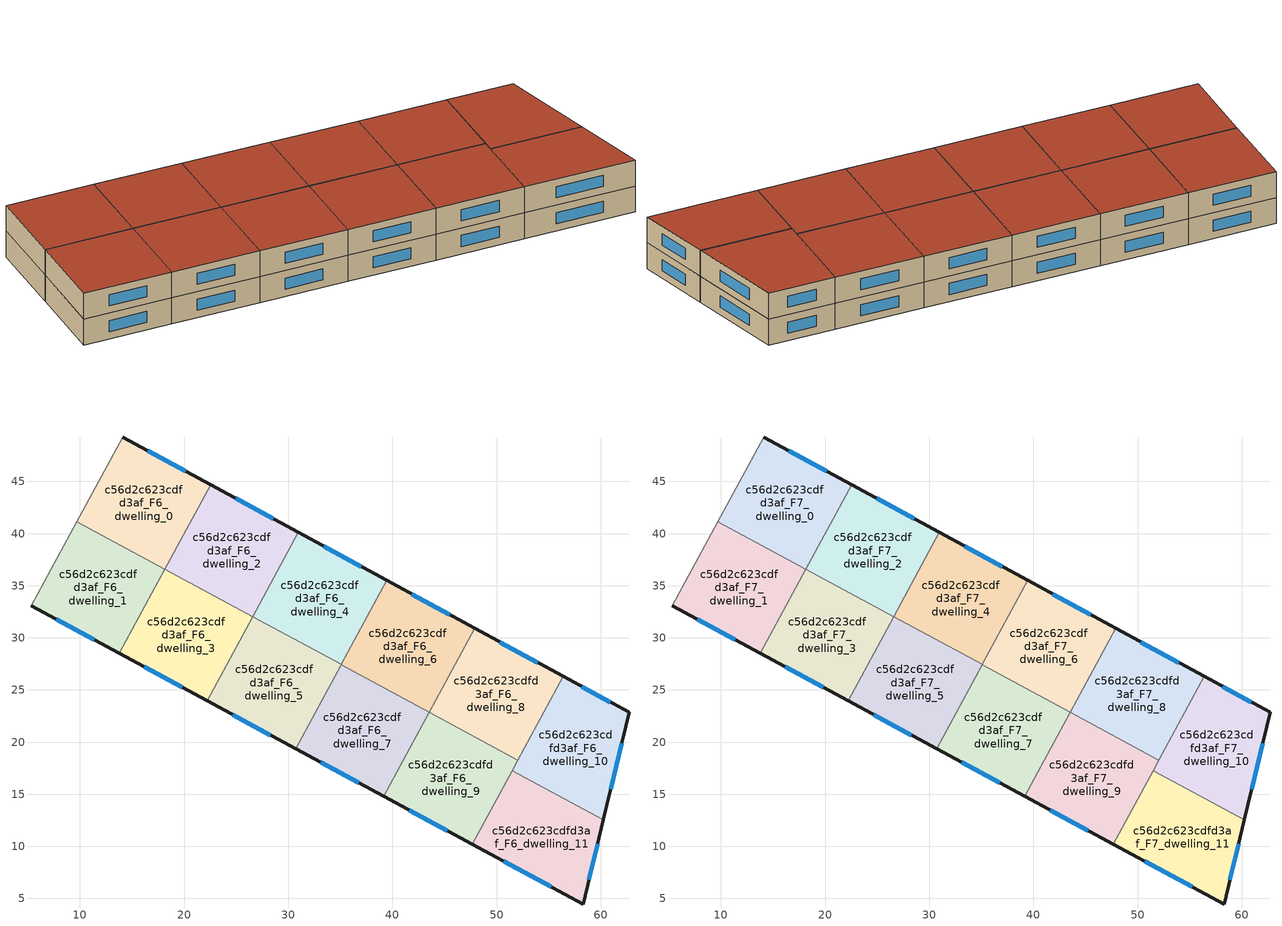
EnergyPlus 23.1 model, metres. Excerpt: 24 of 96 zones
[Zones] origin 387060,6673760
c56d2c623cdfd3af_F6_dwelling_0
 floor to c56d2c623cdfd3af_F5_dwelling_0 (EU_floor_Construction): 22.54,44.7 18.17,36.6 9.73,41.16 14.14,49.27 z18
 wall outside (EU_wall_Construction): 22.54,44.7 14.14,49.27 z18:21
 wall to c56d2c623cdfd3af_F6_dwelling_1 (EU_wall_Construction): 9.73,41.16 18.17,36.6 z18:21
 wall adiabatic (EU_wall_Construction): 14.14,49.27 9.73,41.16 z18:21
 wall to c56d2c623cdfd3af_F6_dwelling_2 (EU_wall_Construction): 18.17,36.6 22.54,44.7 z18:21
 window (EU_Window_Construction): 20.14,46 16.54,47.96 z18.86:20.14
c56d2c623cdfd3af_F6_dwelling_1
 floor to c56d2c623cdfd3af_F5_dwelling_1 (EU_floor_Construction): 18.17,36.6 13.8,28.51 5.34,33.08 9.73,41.16 z18
 wall outside (EU_wall_Construction): 5.34,33.08 13.8,28.51 z18:21
 wall adiabatic (EU_wall_Construction): 9.73,41.16 5.34,33.08 z18:21
 wall to c56d2c623cdfd3af_F6_dwelling_3 (EU_wall_Construction): 13.8,28.51 18.17,36.6 z18:21
 window (EU_Window_Construction): 7.76,31.78 11.38,29.82 z18.86:20.14
c56d2c623cdfd3af_F6_dwelling_10
 floor to c56d2c623cdfd3af_F5_dwelling_10 (EU_floor_Construction): 62.72,22.84 60.22,12.53 51.47,17.26 56.36,26.3 z18
 wall outside (EU_wall_Construction): 60.22,12.53 62.72,22.84 56.36,26.3 z18:21
 wall to c56d2c623cdfd3af_F6_dwelling_11 (EU_wall_Construction): 51.47,17.26 60.22,12.53 z18:21
 wall to c56d2c623cdfd3af_F6_dwelling_8 (EU_wall_Construction): 56.36,26.3 52.01,18.26 z18:21
 wall to c56d2c623cdfd3af_F6_dwelling_9 (EU_wall_Construction): 52.01,18.26 51.47,17.26 z18:21
 window (EU_Window_Construction): 60.9,23.83 58.17,25.31 / 60.94,15.47 62.01,19.89 z18.86:20.14
c56d2c623cdfd3af_F6_dwelling_11
 floor to c56d2c623cdfd3af_F5_dwelling_11 (EU_floor_Construction): 60.22,12.53 58.28,4.47 47.66,10.21 51.47,17.26 z18
 wall outside (EU_wall_Construction): 47.66,10.21 58.28,4.47 60.22,12.53 z18:21
 wall to c56d2c623cdfd3af_F6_dwelling_9 (EU_wall_Construction): 51.47,17.26 47.66,10.21 z18:21
 window (EU_Window_Construction): 58.83,6.77 59.67,10.23 / 50.69,8.57 55.24,6.11 z18.86:20.14
c56d2c623cdfd3af_F6_dwelling_2
 floor to c56d2c623cdfd3af_F5_dwelling_2 (EU_floor_Construction): 30.98,40.11 26.62,32.03 18.17,36.6 22.54,44.7 z18
 wall outside (EU_wall_Construction): 30.98,40.11 22.54,44.7 z18:21
 wall to c56d2c623cdfd3af_F6_dwelling_3 (EU_wall_Construction): 18.17,36.6 26.62,32.03 z18:21
 wall to c56d2c623cdfd3af_F6_dwelling_4 (EU_wall_Construction): 26.62,32.03 30.98,40.11 z18:21
 window (EU_Window_Construction): 28.57,41.42 24.95,43.38 z18.86:20.14
c56d2c623cdfd3af_F6_dwelling_3
 floor to c56d2c623cdfd3af_F5_dwelling_3 (EU_floor_Construction): 26.62,32.03 22.24,23.95 13.8,28.51 18.17,36.6 z18
 wall outside (EU_wall_Construction): 13.8,28.51 22.24,23.95 z18:21
 wall to c56d2c623cdfd3af_F6_dwelling_5 (EU_wall_Construction): 22.24,23.95 26.61,32.02 z18:21
 wall to c56d2c623cdfd3af_F6_dwelling_4 (EU_wall_Construction): 26.61,32.02 26.62,32.03 z18:21
 window (EU_Window_Construction): 16.21,27.21 19.83,25.25 z18.86:20.14
c56d2c623cdfd3af_F6_dwelling_4
 floor to c56d2c623cdfd3af_F5_dwelling_4 (EU_floor_Construction): 39.43,35.51 35.07,27.45 26.61,32.02 30.98,40.11 z18
 wall outside (EU_wall_Construction): 39.43,35.51 30.98,40.11 z18:21
 wall to c56d2c623cdfd3af_F6_dwelling_5 (EU_wall_Construction): 26.61,32.02 35.07,27.45 z18:21
 wall to c56d2c623cdfd3af_F6_dwelling_6 (EU_wall_Construction): 35.07,27.45 39.43,35.51 z18:21
 window (EU_Window_Construction): 37.01,36.82 33.39,38.79 z18.86:20.14
c56d2c623cdfd3af_F6_dwelling_5
 floor to c56d2c623cdfd3af_F5_dwelling_5 (EU_floor_Construction): 35.07,27.45 30.7,19.38 22.24,23.95 26.61,32.02 z18
 wall outside (EU_wall_Construction): 22.24,23.95 30.7,19.38 z18:21
 wall to c56d2c623cdfd3af_F6_dwelling_7 (EU_wall_Construction): 30.7,19.38 35.06,27.44 z18:21
 wall to c56d2c623cdfd3af_F6_dwelling_6 (EU_wall_Construction): 35.06,27.44 35.07,27.45 z18:21
 window (EU_Window_Construction): 24.66,22.64 28.29,20.68 z18.86:20.14
c56d2c623cdfd3af_F6_dwelling_6
 floor to c56d2c623cdfd3af_F5_dwelling_6 (EU_floor_Construction): 47.89,30.91 43.53,22.86 35.06,27.44 39.43,35.51 z18
 wall outside (EU_wall_Construction): 47.89,30.91 39.43,35.51 z18:21
 wall to c56d2c623cdfd3af_F6_dwelling_7 (EU_wall_Construction): 35.06,27.44 43.53,22.86 z18:21
 wall to c56d2c623cdfd3af_F6_dwelling_8 (EU_wall_Construction): 43.53,22.86 47.89,30.91 z18:21
 window (EU_Window_Construction): 45.47,32.22 41.84,34.2 z18.86:20.14
c56d2c623cdfd3af_F6_dwelling_7
 floor to c56d2c623cdfd3af_F5_dwelling_7 (EU_floor_Construction): 43.53,22.86 39.17,14.79 30.7,19.38 35.06,27.44 z18
 wall outside (EU_wall_Construction): 30.7,19.38 39.17,14.79 z18:21
 wall to c56d2c623cdfd3af_F6_dwelling_9 (EU_wall_Construction): 39.17,14.79 43.53,22.85 z18:21
 wall to c56d2c623cdfd3af_F6_dwelling_8 (EU_wall_Construction): 43.53,22.85 43.53,22.86 z18:21
 window (EU_Window_Construction): 33.12,18.07 36.75,16.1 z18.86:20.14
c56d2c623cdfd3af_F6_dwelling_8
 floor to c56d2c623cdfd3af_F5_dwelling_8 (EU_floor_Construction): 56.36,26.3 52.01,18.26 43.53,22.85 47.89,30.91 z18
 wall outside (EU_wall_Construction): 56.36,26.3 47.89,30.91 z18:21
 wall to c56d2c623cdfd3af_F6_dwelling_9 (EU_wall_Construction): 43.53,22.85 52.01,18.26 z18:21
 window (EU_Window_Construction): 53.94,27.62 50.31,29.59 z18.86:20.14
c56d2c623cdfd3af_F6_dwelling_9
 floor to c56d2c623cdfd3af_F5_dwelling_9 (EU_floor_Construction): 52.01,18.26 47.66,10.21 39.17,14.79 43.53,22.85 z18
 wall outside (EU_wall_Construction): 39.17,14.79 47.66,10.21 z18:21
 window (EU_Window_Construction): 41.6,13.48 45.23,11.52 z18.86:20.14
c56d2c623cdfd3af_F7_dwelling_0
 floor to c56d2c623cdfd3af_F6_dwelling_0 (EU_floor_Construction): 22.54,44.7 18.17,36.6 9.73,41.16 14.14,49.27 z21
 wall outside (EU_wall_Construction): 22.54,44.7 14.14,49.27 z21:24
 wall to c56d2c623cdfd3af_F7_dwelling_1 (EU_wall_Construction): 9.73,41.16 18.17,36.6 z21:24
 wall adiabatic (EU_wall_Construction): 14.14,49.27 9.73,41.16 z21:24
 wall to c56d2c623cdfd3af_F7_dwelling_2 (EU_wall_Construction): 18.17,36.6 22.54,44.7 z21:24
 window (EU_Window_Construction): 20.14,46 16.54,47.96 z21.86:23.14
 roof outside (EU_roof_Construction): 18.17,36.6 22.54,44.7 14.14,49.27 9.73,41.16 z24
c56d2c623cdfd3af_F7_dwelling_1
 floor to c56d2c623cdfd3af_F6_dwelling_1 (EU_floor_Construction): 18.17,36.6 13.8,28.51 5.34,33.08 9.73,41.16 z21
 wall outside (EU_wall_Construction): 5.34,33.08 13.8,28.51 z21:24
 wall adiabatic (EU_wall_Construction): 9.73,41.16 5.34,33.08 z21:24
 wall to c56d2c623cdfd3af_F7_dwelling_3 (EU_wall_Construction): 13.8,28.51 18.17,36.6 z21:24
 window (EU_Window_Construction): 7.76,31.78 11.38,29.82 z21.86:23.14
 roof outside (EU_roof_Construction): 13.8,28.51 18.17,36.6 9.73,41.16 5.34,33.08 z24
c56d2c623cdfd3af_F7_dwelling_10
 floor to c56d2c623cdfd3af_F6_dwelling_10 (EU_floor_Construction): 62.72,22.84 60.22,12.53 51.47,17.26 56.36,26.3 z21
 wall outside (EU_wall_Construction): 60.22,12.53 62.72,22.84 56.36,26.3 z21:24
 wall to c56d2c623cdfd3af_F7_dwelling_11 (EU_wall_Construction): 51.47,17.26 60.22,12.53 z21:24
 wall to c56d2c623cdfd3af_F7_dwelling_8 (EU_wall_Construction): 56.36,26.3 52.01,18.26 z21:24
 wall to c56d2c623cdfd3af_F7_dwelling_9 (EU_wall_Construction): 52.01,18.26 51.47,17.26 z21:24
 window (EU_Window_Construction): 60.9,23.83 58.17,25.31 / 60.94,15.47 62.01,19.89 z21.86:23.14
 roof outside (EU_roof_Construction): 60.22,12.53 62.72,22.84 56.36,26.3 51.47,17.26 z24
c56d2c623cdfd3af_F7_dwelling_11
 floor to c56d2c623cdfd3af_F6_dwelling_11 (EU_floor_Construction): 60.22,12.53 58.28,4.47 47.66,10.21 51.47,17.26 z21
 wall outside (EU_wall_Construction): 47.66,10.21 58.28,4.47 60.22,12.53 z21:24
 wall to c56d2c623cdfd3af_F7_dwelling_9 (EU_wall_Construction): 51.47,17.26 47.66,10.21 z21:24
 window (EU_Window_Construction): 58.83,6.77 59.67,10.23 / 50.69,8.57 55.24,6.11 z21.86:23.14
 roof outside (EU_roof_Construction): 58.28,4.47 60.22,12.53 51.47,17.26 47.66,10.21 z24
c56d2c623cdfd3af_F7_dwelling_2
 floor to c56d2c623cdfd3af_F6_dwelling_2 (EU_floor_Construction): 30.98,40.11 26.62,32.03 18.17,36.6 22.54,44.7 z21
 wall outside (EU_wall_Construction): 30.98,40.11 22.54,44.7 z21:24
 wall to c56d2c623cdfd3af_F7_dwelling_3 (EU_wall_Construction): 18.17,36.6 26.62,32.03 z21:24
 wall to c56d2c623cdfd3af_F7_dwelling_4 (EU_wall_Construction): 26.62,32.03 30.98,40.11 z21:24
 window (EU_Window_Construction): 28.57,41.42 24.95,43.38 z21.86:23.14
 roof outside (EU_roof_Construction): 26.62,32.03 30.98,40.11 22.54,44.7 18.17,36.6 z24
c56d2c623cdfd3af_F7_dwelling_3
 floor to c56d2c623cdfd3af_F6_dwelling_3 (EU_floor_Construction): 26.62,32.03 22.24,23.95 13.8,28.51 18.17,36.6 z21
 wall outside (EU_wall_Construction): 13.8,28.51 22.24,23.95 z21:24
 wall to c56d2c623cdfd3af_F7_dwelling_5 (EU_wall_Construction): 22.24,23.95 26.61,32.02 z21:24
 wall to c56d2c623cdfd3af_F7_dwelling_4 (EU_wall_Construction): 26.61,32.02 26.62,32.03 z21:24
 window (EU_Window_Construction): 16.21,27.21 19.83,25.25 z21.86:23.14
 roof outside (EU_roof_Construction): 22.24,23.95 26.62,32.03 18.17,36.6 13.8,28.51 z24
c56d2c623cdfd3af_F7_dwelling_4
 floor to c56d2c623cdfd3af_F6_dwelling_4 (EU_floor_Construction): 39.43,35.51 35.07,27.45 26.61,32.02 30.98,40.11 z21
 wall outside (EU_wall_Construction): 39.43,35.51 30.98,40.11 z21:24
 wall to c56d2c623cdfd3af_F7_dwelling_5 (EU_wall_Construction): 26.61,32.02 35.07,27.45 z21:24
 wall to c56d2c623cdfd3af_F7_dwelling_6 (EU_wall_Construction): 35.07,27.45 39.43,35.51 z21:24
 window (EU_Window_Construction): 37.01,36.82 33.39,38.79 z21.86:23.14
 roof outside (EU_roof_Construction): 35.07,27.45 39.43,35.51 30.98,40.11 26.61,32.02 z24
c56d2c623cdfd3af_F7_dwelling_5
 floor to c56d2c623cdfd3af_F6_dwelling_5 (EU_floor_Construction): 35.07,27.45 30.7,19.38 22.24,23.95 26.61,32.02 z21
 wall outside (EU_wall_Construction): 22.24,23.95 30.7,19.38 z21:24
 wall to c56d2c623cdfd3af_F7_dwelling_7 (EU_wall_Construction): 30.7,19.38 35.06,27.44 z21:24
 wall to c56d2c623cdfd3af_F7_dwelling_6 (EU_wall_Construction): 35.06,27.44 35.07,27.45 z21:24
 window (EU_Window_Construction): 24.66,22.64 28.29,20.68 z21.86:23.14
 roof outside (EU_roof_Construction): 30.7,19.38 35.07,27.45 26.61,32.02 22.24,23.95 z24
c56d2c623cdfd3af_F7_dwelling_6
 floor to c56d2c623cdfd3af_F6_dwelling_6 (EU_floor_Construction): 47.89,30.91 43.53,22.86 35.06,27.44 39.43,35.51 z21
 wall outside (EU_wall_Construction): 47.89,30.91 39.43,35.51 z21:24
 wall to c56d2c623cdfd3af_F7_dwelling_7 (EU_wall_Construction): 35.06,27.44 43.53,22.86 z21:24
 wall to c56d2c623cdfd3af_F7_dwelling_8 (EU_wall_Construction): 43.53,22.86 47.89,30.91 z21:24
 window (EU_Window_Construction): 45.47,32.22 41.84,34.2 z21.86:23.14
 roof outside (EU_roof_Construction): 43.53,22.86 47.89,30.91 39.43,35.51 35.06,27.44 z24
c56d2c623cdfd3af_F7_dwelling_7
 floor to c56d2c623cdfd3af_F6_dwelling_7 (EU_floor_Construction): 43.53,22.86 39.17,14.79 30.7,19.38 35.06,27.44 z21
 wall outside (EU_wall_Construction): 30.7,19.38 39.17,14.79 z21:24
 wall to c56d2c623cdfd3af_F7_dwelling_9 (EU_wall_Construction): 39.17,14.79 43.53,22.85 z21:24
 wall to c56d2c623cdfd3af_F7_dwelling_8 (EU_wall_Construction): 43.53,22.85 43.53,22.86 z21:24
 window (EU_Window_Construction): 33.12,18.07 36.75,16.1 z21.86:23.14
 roof outside (EU_roof_Construction): 39.17,14.79 43.53,22.86 35.06,27.44 30.7,19.38 z24
c56d2c623cdfd3af_F7_dwelling_8
 floor to c56d2c623cdfd3af_F6_dwelling_8 (EU_floor_Construction): 56.36,26.3 52.01,18.26 43.53,22.85 47.89,30.91 z21
 wall outside (EU_wall_Construction): 56.36,26.3 47.89,30.91 z21:24
 wall to c56d2c623cdfd3af_F7_dwelling_9 (EU_wall_Construction): 43.53,22.85 52.01,18.26 z21:24
 window (EU_Window_Construction): 53.94,27.62 50.31,29.59 z21.86:23.14
 roof outside (EU_roof_Construction): 52.01,18.26 56.36,26.3 47.89,30.91 43.53,22.85 z24
c56d2c623cdfd3af_F7_dwelling_9
 floor to c56d2c623cdfd3af_F6_dwelling_9 (EU_floor_Construction): 52.01,18.26 47.66,10.21 39.17,14.79 43.53,22.85 z21
 wall outside (EU_wall_Construction): 39.17,14.79 47.66,10.21 z21:24
 window (EU_Window_Construction): 41.6,13.48 45.23,11.52 z21.86:23.14
 roof outside (EU_roof_Construction): 47.66,10.21 52.01,18.26 43.53,22.85 39.17,14.79 z24
[Building]
EU S2 Campaign: North Axis=0; Terrain=City; Solar Distribution=FullExterior
[Site:Location]
Helsinki-Vantaa.AP: Latitude=60.317; Longitude=24.963; Time Zone=2; Elevation=54.6
[SizingPeriod:WeatherFileDays]
AnnualSizingPeriod: Begin Month=1; Begin Day of Month=1; End Month=12; End Day of Month=31; Day of Week for Start Day=Monday; Use Weather File Daylight Saving Period=No; Use Weather File Rain and Snow Indicators=No
[MATERIAL]
EU_InternalMass_Material: Roughness=MediumRough; Thickness=0.1; Conductivity=1; Density=1800; Specific Heat=900; Thermal Absorptance=0.9; Solar Absorptance=0.7; Visible Absorptance=0.7
[MATERIAL:NOMASS] Roughness=MediumRough; Thermal Absorptance=0.9; Solar Absorptance=0.7; Visible Absorptance=0.7
Name | Thermal Resistance
EU_wall_NoMass | 1.10183
EU_roof_NoMass; EU_floor_NoMass | 1.70606
[WINDOWMATERIAL:SIMPLEGLAZINGSYSTEM]
EU_Window_SimpleGlazing: UFactor=3.11035; Solar Heat Gain Coefficient=0.8; Visible Transmittance=0.8
[CONSTRUCTION]
EU_wall_Construction: EU_wall_NoMass
EU_roof_Construction: EU_roof_NoMass
EU_floor_Construction: EU_floor_NoMass
EU_Window_Construction: EU_Window_SimpleGlazing
EU_InternalMass_Construction: EU_InternalMass_Material
[ZONE] Type=1; Multiplier=1; Ceiling Height=autocalculate; Floor Area=autocalculate; Part of Total Floor Area=Yes
Name | Volume
c56d2c623cdfd3af_F6_dwelling_0; c56d2c623cdfd3af_F7_dwelling_0; c56d2c623cdfd3af_F6_dwelling_10; c56d2c623cdfd3af_F7_dwelling_10; c56d2c623cdfd3af_F6_dwelling_8; c56d2c623cdfd3af_F7_dwelling_8 | 264.783
c56d2c623cdfd3af_F6_dwelling_1; c56d2c623cdfd3af_F7_dwelling_1 | 264.8
c56d2c623cdfd3af_F6_dwelling_11; c56d2c623cdfd3af_F7_dwelling_11 | 264.766
c56d2c623cdfd3af_F6_dwelling_2; c56d2c623cdfd3af_F7_dwelling_2 | 264.754
c56d2c623cdfd3af_F6_dwelling_3; c56d2c623cdfd3af_F7_dwelling_3 | 264.82
c56d2c623cdfd3af_F6_dwelling_4; c56d2c623cdfd3af_F7_dwelling_4 | 264.757
c56d2c623cdfd3af_F6_dwelling_5; c56d2c623cdfd3af_F7_dwelling_5 | 264.759
c56d2c623cdfd3af_F6_dwelling_6; c56d2c623cdfd3af_F7_dwelling_6 | 264.801
c56d2c623cdfd3af_F6_dwelling_7; c56d2c623cdfd3af_F7_dwelling_7 | 264.823
c56d2c623cdfd3af_F6_dwelling_9; c56d2c623cdfd3af_F7_dwelling_9 | 264.778
[INTERNALMASS] Construction=EU_InternalMass_Construction
Name | Zone or ZoneList | Surface Area
c56d2c623cdfd3af_F6_dwelling_0_EU_InternalMass | c56d2c623cdfd3af_F6_dwelling_0 | 88.261
c56d2c623cdfd3af_F6_dwelling_1_EU_InternalMass | c56d2c623cdfd3af_F6_dwelling_1 | 88.2667
c56d2c623cdfd3af_F6_dwelling_2_EU_InternalMass | c56d2c623cdfd3af_F6_dwelling_2 | 88.2597
c56d2c623cdfd3af_F6_dwelling_3_EU_InternalMass | c56d2c623cdfd3af_F6_dwelling_3 | 88.2685
c56d2c623cdfd3af_F6_dwelling_4_EU_InternalMass | c56d2c623cdfd3af_F6_dwelling_4 | 88.2524
c56d2c623cdfd3af_F6_dwelling_5_EU_InternalMass | c56d2c623cdfd3af_F6_dwelling_5 | 88.2531
c56d2c623cdfd3af_F6_dwelling_6_EU_InternalMass | c56d2c623cdfd3af_F6_dwelling_6 | 88.2672
c56d2c623cdfd3af_F6_dwelling_7_EU_InternalMass | c56d2c623cdfd3af_F6_dwelling_7 | 88.274
c56d2c623cdfd3af_F6_dwelling_8_EU_InternalMass | c56d2c623cdfd3af_F6_dwelling_8 | 88.2611
c56d2c623cdfd3af_F6_dwelling_9_EU_InternalMass | c56d2c623cdfd3af_F6_dwelling_9 | 88.259
c56d2c623cdfd3af_F6_dwelling_10_EU_InternalMass | c56d2c623cdfd3af_F6_dwelling_10 | 88.2608
c56d2c623cdfd3af_F6_dwelling_11_EU_InternalMass | c56d2c623cdfd3af_F6_dwelling_11 | 88.2552
c56d2c623cdfd3af_F7_dwelling_0_EU_InternalMass | c56d2c623cdfd3af_F7_dwelling_0 | 88.261
c56d2c623cdfd3af_F7_dwelling_1_EU_InternalMass | c56d2c623cdfd3af_F7_dwelling_1 | 88.2667
c56d2c623cdfd3af_F7_dwelling_2_EU_InternalMass | c56d2c623cdfd3af_F7_dwelling_2 | 88.2597
c56d2c623cdfd3af_F7_dwelling_3_EU_InternalMass | c56d2c623cdfd3af_F7_dwelling_3 | 88.2685
c56d2c623cdfd3af_F7_dwelling_4_EU_InternalMass | c56d2c623cdfd3af_F7_dwelling_4 | 88.2524
c56d2c623cdfd3af_F7_dwelling_5_EU_InternalMass | c56d2c623cdfd3af_F7_dwelling_5 | 88.2531
c56d2c623cdfd3af_F7_dwelling_6_EU_InternalMass | c56d2c623cdfd3af_F7_dwelling_6 | 88.2672
c56d2c623cdfd3af_F7_dwelling_7_EU_InternalMass | c56d2c623cdfd3af_F7_dwelling_7 | 88.274
c56d2c623cdfd3af_F7_dwelling_8_EU_InternalMass | c56d2c623cdfd3af_F7_dwelling_8 | 88.2611
c56d2c623cdfd3af_F7_dwelling_9_EU_InternalMass | c56d2c623cdfd3af_F7_dwelling_9 | 88.259
c56d2c623cdfd3af_F7_dwelling_10_EU_InternalMass | c56d2c623cdfd3af_F7_dwelling_10 | 88.2608
c56d2c623cdfd3af_F7_dwelling_11_EU_InternalMass | c56d2c623cdfd3af_F7_dwelling_11 | 88.2552
[OTHEREQUIPMENT] Fuel Type=Electricity; Design Level Calculation Method=Watts/Area; Power per Zone Floor Area=1; Fraction Latent=0; Fraction Radiant=0; Fraction Lost=0; Carbon Dioxide Generation Rate=0; EndUse Subcategory=EU_Step8_InternalGains
Name | Zone or ZoneList or Space or SpaceList | Schedule
EU_Step8_InternalGain_c56d2c623cdfd3af_F6_dwelling_0_f000 | c56d2c623cdfd3af_F6_dwelling_0 | EU_Step8_GainSchedule_c56d2c623cdfd3af_F6_dwelling_0_f000
EU_Step8_InternalGain_c56d2c623cdfd3af_F6_dwelling_1_f000 | c56d2c623cdfd3af_F6_dwelling_1 | EU_Step8_GainSchedule_c56d2c623cdfd3af_F6_dwelling_1_f000
EU_Step8_InternalGain_c56d2c623cdfd3af_F6_dwelling_2_f000 | c56d2c623cdfd3af_F6_dwelling_2 | EU_Step8_GainSchedule_c56d2c623cdfd3af_F6_dwelling_2_f000
EU_Step8_InternalGain_c56d2c623cdfd3af_F6_dwelling_3_f000 | c56d2c623cdfd3af_F6_dwelling_3 | EU_Step8_GainSchedule_c56d2c623cdfd3af_F6_dwelling_3_f000
EU_Step8_InternalGain_c56d2c623cdfd3af_F6_dwelling_4_f000 | c56d2c623cdfd3af_F6_dwelling_4 | EU_Step8_GainSchedule_c56d2c623cdfd3af_F6_dwelling_4_f000
EU_Step8_InternalGain_c56d2c623cdfd3af_F6_dwelling_5_f000 | c56d2c623cdfd3af_F6_dwelling_5 | EU_Step8_GainSchedule_c56d2c623cdfd3af_F6_dwelling_5_f000
EU_Step8_InternalGain_c56d2c623cdfd3af_F6_dwelling_6_f000 | c56d2c623cdfd3af_F6_dwelling_6 | EU_Step8_GainSchedule_c56d2c623cdfd3af_F6_dwelling_6_f000
EU_Step8_InternalGain_c56d2c623cdfd3af_F6_dwelling_7_f000 | c56d2c623cdfd3af_F6_dwelling_7 | EU_Step8_GainSchedule_c56d2c623cdfd3af_F6_dwelling_7_f000
EU_Step8_InternalGain_c56d2c623cdfd3af_F6_dwelling_8_f000 | c56d2c623cdfd3af_F6_dwelling_8 | EU_Step8_GainSchedule_c56d2c623cdfd3af_F6_dwelling_8_f000
EU_Step8_InternalGain_c56d2c623cdfd3af_F6_dwelling_9_f000 | c56d2c623cdfd3af_F6_dwelling_9 | EU_Step8_GainSchedule_c56d2c623cdfd3af_F6_dwelling_9_f000
EU_Step8_InternalGain_c56d2c623cdfd3af_F6_dwelling_10_f000 | c56d2c623cdfd3af_F6_dwelling_10 | EU_Step8_GainSchedule_c56d2c623cdfd3af_F6_dwelling_10_f000
EU_Step8_InternalGain_c56d2c623cdfd3af_F6_dwelling_11_f000 | c56d2c623cdfd3af_F6_dwelling_11 | EU_Step8_GainSchedule_c56d2c623cdfd3af_F6_dwelling_11_f000
EU_Step8_InternalGain_c56d2c623cdfd3af_F7_dwelling_0_f000 | c56d2c623cdfd3af_F7_dwelling_0 | EU_Step8_GainSchedule_c56d2c623cdfd3af_F7_dwelling_0_f000
EU_Step8_InternalGain_c56d2c623cdfd3af_F7_dwelling_1_f000 | c56d2c623cdfd3af_F7_dwelling_1 | EU_Step8_GainSchedule_c56d2c623cdfd3af_F7_dwelling_1_f000
EU_Step8_InternalGain_c56d2c623cdfd3af_F7_dwelling_2_f000 | c56d2c623cdfd3af_F7_dwelling_2 | EU_Step8_GainSchedule_c56d2c623cdfd3af_F7_dwelling_2_f000
EU_Step8_InternalGain_c56d2c623cdfd3af_F7_dwelling_3_f000 | c56d2c623cdfd3af_F7_dwelling_3 | EU_Step8_GainSchedule_c56d2c623cdfd3af_F7_dwelling_3_f000
EU_Step8_InternalGain_c56d2c623cdfd3af_F7_dwelling_4_f000 | c56d2c623cdfd3af_F7_dwelling_4 | EU_Step8_GainSchedule_c56d2c623cdfd3af_F7_dwelling_4_f000
EU_Step8_InternalGain_c56d2c623cdfd3af_F7_dwelling_5_f000 | c56d2c623cdfd3af_F7_dwelling_5 | EU_Step8_GainSchedule_c56d2c623cdfd3af_F7_dwelling_5_f000
EU_Step8_InternalGain_c56d2c623cdfd3af_F7_dwelling_6_f000 | c56d2c623cdfd3af_F7_dwelling_6 | EU_Step8_GainSchedule_c56d2c623cdfd3af_F7_dwelling_6_f000
EU_Step8_InternalGain_c56d2c623cdfd3af_F7_dwelling_7_f000 | c56d2c623cdfd3af_F7_dwelling_7 | EU_Step8_GainSchedule_c56d2c623cdfd3af_F7_dwelling_7_f000
EU_Step8_InternalGain_c56d2c623cdfd3af_F7_dwelling_8_f000 | c56d2c623cdfd3af_F7_dwelling_8 | EU_Step8_GainSchedule_c56d2c623cdfd3af_F7_dwelling_8_f000
EU_Step8_InternalGain_c56d2c623cdfd3af_F7_dwelling_9_f000 | c56d2c623cdfd3af_F7_dwelling_9 | EU_Step8_GainSchedule_c56d2c623cdfd3af_F7_dwelling_9_f000
EU_Step8_InternalGain_c56d2c623cdfd3af_F7_dwelling_10_f000 | c56d2c623cdfd3af_F7_dwelling_10 | EU_Step8_GainSchedule_c56d2c623cdfd3af_F7_dwelling_10_f000
EU_Step8_InternalGain_c56d2c623cdfd3af_F7_dwelling_11_f000 | c56d2c623cdfd3af_F7_dwelling_11 | EU_Step8_GainSchedule_c56d2c623cdfd3af_F7_dwelling_11_f000
[ZONEVENTILATION:DESIGNFLOWRATE] Schedule=EU_AlwaysOn; Design Flow Rate Calculation Method=AirChanges/Hour; Air Changes per Hour=0.756316; Ventilation Type=Natural; Fan Pressure Rise=0; Fan Total Efficiency=1; Constant Term Coefficient=1; Temperature Term Coefficient=0; Velocity Term Coefficient=0; Velocity Squared Term Coefficient=0; Minimum Indoor Temperature=-100; Maximum Indoor Temperature=100; Delta Temperature=-100; Minimum Outdoor Temperature=-100; Maximum Outdoor Temperature=100; Maximum Wind Speed=40
Name | Zone or ZoneList or Space or SpaceList
EU_ConstantAir_c56d2c623cdfd3af_F6_dwelling_0 | c56d2c623cdfd3af_F6_dwelling_0
EU_ConstantAir_c56d2c623cdfd3af_F6_dwelling_1 | c56d2c623cdfd3af_F6_dwelling_1
EU_ConstantAir_c56d2c623cdfd3af_F6_dwelling_2 | c56d2c623cdfd3af_F6_dwelling_2
EU_ConstantAir_c56d2c623cdfd3af_F6_dwelling_3 | c56d2c623cdfd3af_F6_dwelling_3
EU_ConstantAir_c56d2c623cdfd3af_F6_dwelling_4 | c56d2c623cdfd3af_F6_dwelling_4
EU_ConstantAir_c56d2c623cdfd3af_F6_dwelling_5 | c56d2c623cdfd3af_F6_dwelling_5
EU_ConstantAir_c56d2c623cdfd3af_F6_dwelling_6 | c56d2c623cdfd3af_F6_dwelling_6
EU_ConstantAir_c56d2c623cdfd3af_F6_dwelling_7 | c56d2c623cdfd3af_F6_dwelling_7
EU_ConstantAir_c56d2c623cdfd3af_F6_dwelling_8 | c56d2c623cdfd3af_F6_dwelling_8
EU_ConstantAir_c56d2c623cdfd3af_F6_dwelling_9 | c56d2c623cdfd3af_F6_dwelling_9
EU_ConstantAir_c56d2c623cdfd3af_F6_dwelling_10 | c56d2c623cdfd3af_F6_dwelling_10
EU_ConstantAir_c56d2c623cdfd3af_F6_dwelling_11 | c56d2c623cdfd3af_F6_dwelling_11
EU_ConstantAir_c56d2c623cdfd3af_F7_dwelling_0 | c56d2c623cdfd3af_F7_dwelling_0
EU_ConstantAir_c56d2c623cdfd3af_F7_dwelling_1 | c56d2c623cdfd3af_F7_dwelling_1
EU_ConstantAir_c56d2c623cdfd3af_F7_dwelling_2 | c56d2c623cdfd3af_F7_dwelling_2
EU_ConstantAir_c56d2c623cdfd3af_F7_dwelling_3 | c56d2c623cdfd3af_F7_dwelling_3
EU_ConstantAir_c56d2c623cdfd3af_F7_dwelling_4 | c56d2c623cdfd3af_F7_dwelling_4
EU_ConstantAir_c56d2c623cdfd3af_F7_dwelling_5 | c56d2c623cdfd3af_F7_dwelling_5
EU_ConstantAir_c56d2c623cdfd3af_F7_dwelling_6 | c56d2c623cdfd3af_F7_dwelling_6
EU_ConstantAir_c56d2c623cdfd3af_F7_dwelling_7 | c56d2c623cdfd3af_F7_dwelling_7
EU_ConstantAir_c56d2c623cdfd3af_F7_dwelling_8 | c56d2c623cdfd3af_F7_dwelling_8
EU_ConstantAir_c56d2c623cdfd3af_F7_dwelling_9 | c56d2c623cdfd3af_F7_dwelling_9
EU_ConstantAir_c56d2c623cdfd3af_F7_dwelling_10 | c56d2c623cdfd3af_F7_dwelling_10
EU_ConstantAir_c56d2c623cdfd3af_F7_dwelling_11 | c56d2c623cdfd3af_F7_dwelling_11
[HVACTEMPLATE:THERMOSTAT] Constant Heating Setpoint=20; Constant Cooling Setpoint=50
EU_HeatOnly_c56d2c623cdfd3af_F0_dwelling_0; EU_HeatOnly_c56d2c623cdfd3af_F0_dwelling_1; EU_HeatOnly_c56d2c623cdfd3af_F0_dwelling_2; EU_HeatOnly_c56d2c623cdfd3af_F0_dwelling_3; EU_HeatOnly_c56d2c623cdfd3af_F0_dwelling_4; EU_HeatOnly_c56d2c623cdfd3af_F0_dwelling_5; EU_HeatOnly_c56d2c623cdfd3af_F0_dwelling_6; EU_HeatOnly_c56d2c623cdfd3af_F0_dwelling_7; EU_HeatOnly_c56d2c623cdfd3af_F0_dwelling_8; EU_HeatOnly_c56d2c623cdfd3af_F0_dwelling_9; EU_HeatOnly_c56d2c623cdfd3af_F0_dwelling_10; EU_HeatOnly_c56d2c623cdfd3af_F0_dwelling_11; EU_HeatOnly_c56d2c623cdfd3af_F1_dwelling_0; EU_HeatOnly_c56d2c623cdfd3af_F1_dwelling_1; EU_HeatOnly_c56d2c623cdfd3af_F1_dwelling_2; EU_HeatOnly_c56d2c623cdfd3af_F1_dwelling_3; EU_HeatOnly_c56d2c623cdfd3af_F1_dwelling_4; EU_HeatOnly_c56d2c623cdfd3af_F1_dwelling_5; EU_HeatOnly_c56d2c623cdfd3af_F1_dwelling_6; EU_HeatOnly_c56d2c623cdfd3af_F1_dwelling_7; EU_HeatOnly_c56d2c623cdfd3af_F1_dwelling_8; EU_HeatOnly_c56d2c623cdfd3af_F1_dwelling_9; EU_HeatOnly_c56d2c623cdfd3af_F1_dwelling_10; EU_HeatOnly_c56d2c623cdfd3af_F1_dwelling_11; EU_HeatOnly_c56d2c623cdfd3af_F2_dwelling_0; EU_HeatOnly_c56d2c623cdfd3af_F2_dwelling_1; EU_HeatOnly_c56d2c623cdfd3af_F2_dwelling_2; EU_HeatOnly_c56d2c623cdfd3af_F2_dwelling_3; EU_HeatOnly_c56d2c623cdfd3af_F2_dwelling_4; EU_HeatOnly_c56d2c623cdfd3af_F2_dwelling_5; EU_HeatOnly_c56d2c623cdfd3af_F2_dwelling_6; EU_HeatOnly_c56d2c623cdfd3af_F2_dwelling_7; EU_HeatOnly_c56d2c623cdfd3af_F2_dwelling_8; EU_HeatOnly_c56d2c623cdfd3af_F2_dwelling_9; EU_HeatOnly_c56d2c623cdfd3af_F2_dwelling_10; EU_HeatOnly_c56d2c623cdfd3af_F2_dwelling_11; EU_HeatOnly_c56d2c623cdfd3af_F3_dwelling_0; EU_HeatOnly_c56d2c623cdfd3af_F3_dwelling_1; EU_HeatOnly_c56d2c623cdfd3af_F3_dwelling_2; EU_HeatOnly_c56d2c623cdfd3af_F3_dwelling_3; EU_HeatOnly_c56d2c623cdfd3af_F3_dwelling_4; EU_HeatOnly_c56d2c623cdfd3af_F3_dwelling_5; EU_HeatOnly_c56d2c623cdfd3af_F3_dwelling_6; EU_HeatOnly_c56d2c623cdfd3af_F3_dwelling_7; EU_HeatOnly_c56d2c623cdfd3af_F3_dwelling_8; EU_HeatOnly_c56d2c623cdfd3af_F3_dwelling_9; EU_HeatOnly_c56d2c623cdfd3af_F3_dwelling_10; EU_HeatOnly_c56d2c623cdfd3af_F3_dwelling_11; EU_HeatOnly_c56d2c623cdfd3af_F4_dwelling_0; EU_HeatOnly_c56d2c623cdfd3af_F4_dwelling_1; EU_HeatOnly_c56d2c623cdfd3af_F4_dwelling_2; EU_HeatOnly_c56d2c623cdfd3af_F4_dwelling_3; EU_HeatOnly_c56d2c623cdfd3af_F4_dwelling_4; EU_HeatOnly_c56d2c623cdfd3af_F4_dwelling_5; EU_HeatOnly_c56d2c623cdfd3af_F4_dwelling_6; EU_HeatOnly_c56d2c623cdfd3af_F4_dwelling_7; EU_HeatOnly_c56d2c623cdfd3af_F4_dwelling_8; EU_HeatOnly_c56d2c623cdfd3af_F4_dwelling_9; EU_HeatOnly_c56d2c623cdfd3af_F4_dwelling_10; EU_HeatOnly_c56d2c623cdfd3af_F4_dwelling_11; EU_HeatOnly_c56d2c623cdfd3af_F5_dwelling_0; EU_HeatOnly_c56d2c623cdfd3af_F5_dwelling_1; EU_HeatOnly_c56d2c623cdfd3af_F5_dwelling_2; EU_HeatOnly_c56d2c623cdfd3af_F5_dwelling_3; EU_HeatOnly_c56d2c623cdfd3af_F5_dwelling_4; EU_HeatOnly_c56d2c623cdfd3af_F5_dwelling_5; EU_HeatOnly_c56d2c623cdfd3af_F5_dwelling_6; EU_HeatOnly_c56d2c623cdfd3af_F5_dwelling_7; EU_HeatOnly_c56d2c623cdfd3af_F5_dwelling_8; EU_HeatOnly_c56d2c623cdfd3af_F5_dwelling_9; EU_HeatOnly_c56d2c623cdfd3af_F5_dwelling_10; EU_HeatOnly_c56d2c623cdfd3af_F5_dwelling_11; EU_HeatOnly_c56d2c623cdfd3af_F6_dwelling_0; EU_HeatOnly_c56d2c623cdfd3af_F6_dwelling_1; EU_HeatOnly_c56d2c623cdfd3af_F6_dwelling_2; EU_HeatOnly_c56d2c623cdfd3af_F6_dwelling_3; EU_HeatOnly_c56d2c623cdfd3af_F6_dwelling_4; EU_HeatOnly_c56d2c623cdfd3af_F6_dwelling_5; EU_HeatOnly_c56d2c623cdfd3af_F6_dwelling_6; EU_HeatOnly_c56d2c623cdfd3af_F6_dwelling_7; EU_HeatOnly_c56d2c623cdfd3af_F6_dwelling_8; EU_HeatOnly_c56d2c623cdfd3af_F6_dwelling_9; EU_HeatOnly_c56d2c623cdfd3af_F6_dwelling_10; EU_HeatOnly_c56d2c623cdfd3af_F6_dwelling_11; EU_HeatOnly_c56d2c623cdfd3af_F7_dwelling_0; EU_HeatOnly_c56d2c623cdfd3af_F7_dwelling_1; EU_HeatOnly_c56d2c623cdfd3af_F7_dwelling_2; EU_HeatOnly_c56d2c623cdfd3af_F7_dwelling_3; EU_HeatOnly_c56d2c623cdfd3af_F7_dwelling_4; EU_HeatOnly_c56d2c623cdfd3af_F7_dwelling_5; EU_HeatOnly_c56d2c623cdfd3af_F7_dwelling_6; EU_HeatOnly_c56d2c623cdfd3af_F7_dwelling_7; EU_HeatOnly_c56d2c623cdfd3af_F7_dwelling_8; EU_HeatOnly_c56d2c623cdfd3af_F7_dwelling_9; EU_HeatOnly_c56d2c623cdfd3af_F7_dwelling_10; EU_HeatOnly_c56d2c623cdfd3af_F7_dwelling_11
[HVACTEMPLATE:ZONE:IDEALLOADSAIRSYSTEM] System Availability Schedule=EU_AlwaysOn; Maximum Heating Supply Air Temperature=50; Minimum Cooling Supply Air Temperature=13; Maximum Heating Supply Air Humidity Ratio=0.0156; Minimum Cooling Supply Air Humidity Ratio=0.0077; Heating Limit=NoLimit; Cooling Limit=NoLimit; Heating Availability Schedule=EU_AlwaysOn; Cooling Availability Schedule=EU_CoolingOff; Dehumidification Control Type=ConstantSensibleHeatRatio; Cooling Sensible Heat Ratio=0.7; Dehumidification Setpoint=60; Humidification Control Type=None; Humidification Setpoint=30; Outdoor Air Method=None; Outdoor Air Flow Rate per Person=0.00944; Outdoor Air Flow Rate per Zone Floor Area=0; Outdoor Air Flow Rate per Zone=0; Demand Controlled Ventilation Type=None; Outdoor Air Economizer Type=NoEconomizer; Heat Recovery Type=None; Sensible Heat Recovery Effectiveness=0.7; Latent Heat Recovery Effectiveness=0.65
Name | Template Thermostat
c56d2c623cdfd3af_F6_dwelling_0 | EU_HeatOnly_c56d2c623cdfd3af_F6_dwelling_0
c56d2c623cdfd3af_F6_dwelling_1 | EU_HeatOnly_c56d2c623cdfd3af_F6_dwelling_1
c56d2c623cdfd3af_F6_dwelling_2 | EU_HeatOnly_c56d2c623cdfd3af_F6_dwelling_2
c56d2c623cdfd3af_F6_dwelling_3 | EU_HeatOnly_c56d2c623cdfd3af_F6_dwelling_3
c56d2c623cdfd3af_F6_dwelling_4 | EU_HeatOnly_c56d2c623cdfd3af_F6_dwelling_4
c56d2c623cdfd3af_F6_dwelling_5 | EU_HeatOnly_c56d2c623cdfd3af_F6_dwelling_5
c56d2c623cdfd3af_F6_dwelling_6 | EU_HeatOnly_c56d2c623cdfd3af_F6_dwelling_6
c56d2c623cdfd3af_F6_dwelling_7 | EU_HeatOnly_c56d2c623cdfd3af_F6_dwelling_7
c56d2c623cdfd3af_F6_dwelling_8 | EU_HeatOnly_c56d2c623cdfd3af_F6_dwelling_8
c56d2c623cdfd3af_F6_dwelling_9 | EU_HeatOnly_c56d2c623cdfd3af_F6_dwelling_9
c56d2c623cdfd3af_F6_dwelling_10 | EU_HeatOnly_c56d2c623cdfd3af_F6_dwelling_10
c56d2c623cdfd3af_F6_dwelling_11 | EU_HeatOnly_c56d2c623cdfd3af_F6_dwelling_11
c56d2c623cdfd3af_F7_dwelling_0 | EU_HeatOnly_c56d2c623cdfd3af_F7_dwelling_0
c56d2c623cdfd3af_F7_dwelling_1 | EU_HeatOnly_c56d2c623cdfd3af_F7_dwelling_1
c56d2c623cdfd3af_F7_dwelling_2 | EU_HeatOnly_c56d2c623cdfd3af_F7_dwelling_2
c56d2c623cdfd3af_F7_dwelling_3 | EU_HeatOnly_c56d2c623cdfd3af_F7_dwelling_3
c56d2c623cdfd3af_F7_dwelling_4 | EU_HeatOnly_c56d2c623cdfd3af_F7_dwelling_4
c56d2c623cdfd3af_F7_dwelling_5 | EU_HeatOnly_c56d2c623cdfd3af_F7_dwelling_5
c56d2c623cdfd3af_F7_dwelling_6 | EU_HeatOnly_c56d2c623cdfd3af_F7_dwelling_6
c56d2c623cdfd3af_F7_dwelling_7 | EU_HeatOnly_c56d2c623cdfd3af_F7_dwelling_7
c56d2c623cdfd3af_F7_dwelling_8 | EU_HeatOnly_c56d2c623cdfd3af_F7_dwelling_8
c56d2c623cdfd3af_F7_dwelling_9 | EU_HeatOnly_c56d2c623cdfd3af_F7_dwelling_9
c56d2c623cdfd3af_F7_dwelling_10 | EU_HeatOnly_c56d2c623cdfd3af_F7_dwelling_10
c56d2c623cdfd3af_F7_dwelling_11 | EU_HeatOnly_c56d2c623cdfd3af_F7_dwelling_11
[SIZING:ZONE] Zone Cooling Design Supply Air Temperature Input Method=SupplyAirTemperature; Zone Cooling Design Supply Air Temperature=13; Zone Heating Design Supply Air Temperature Input Method=SupplyAirTemperature; Zone Heating Design Supply Air Temperature=50; Zone Cooling Design Supply Air Humidity Ratio=0.008; Zone Heating Design Supply Air Humidity Ratio=0.008; Cooling Design Air Flow Method=DesignDay; Cooling Design Air Flow Rate=0; Cooling Minimum Air Flow per Zone Floor Area=0.000762; Cooling Minimum Air Flow=0; Cooling Minimum Air Flow Fraction=0.2; Heating Design Air Flow Method=DesignDay; Heating Design Air Flow Rate=0; Heating Maximum Air Flow per Zone Floor Area=0.002032; Heating Maximum Air Flow=0.141576; Heating Maximum Air Flow Fraction=0.3; Account for Dedicated Outdoor Air System=No; Dedicated Outdoor Air System Control Strategy=NeutralSupplyAir; Dedicated Outdoor Air Low Setpoint Temperature for Design=autosize; Dedicated Outdoor Air High Setpoint Temperature for Design=autosize; Zone Load Sizing Method=Sensible Load Only No Latent Load; Zone Latent Cooling Design Supply Air Humidity Ratio Input Method=HumidityRatioDifference; Zone Cooling Design Supply Air Humidity Ratio Difference=0.005; Zone Latent Heating Design Supply Air Humidity Ratio Input Method=HumidityRatioDifference; Zone Humidification Design Supply Air Humidity Ratio Difference=0.005
c56d2c623cdfd3af_F6_dwelling_0; c56d2c623cdfd3af_F6_dwelling_1; c56d2c623cdfd3af_F6_dwelling_2; c56d2c623cdfd3af_F6_dwelling_3; c56d2c623cdfd3af_F6_dwelling_4; c56d2c623cdfd3af_F6_dwelling_5; c56d2c623cdfd3af_F6_dwelling_6; c56d2c623cdfd3af_F6_dwelling_7; c56d2c623cdfd3af_F6_dwelling_8; c56d2c623cdfd3af_F6_dwelling_9; c56d2c623cdfd3af_F6_dwelling_10; c56d2c623cdfd3af_F6_dwelling_11; c56d2c623cdfd3af_F7_dwelling_0; c56d2c623cdfd3af_F7_dwelling_1; c56d2c623cdfd3af_F7_dwelling_2; c56d2c623cdfd3af_F7_dwelling_3; c56d2c623cdfd3af_F7_dwelling_4; c56d2c623cdfd3af_F7_dwelling_5; c56d2c623cdfd3af_F7_dwelling_6; c56d2c623cdfd3af_F7_dwelling_7; c56d2c623cdfd3af_F7_dwelling_8; c56d2c623cdfd3af_F7_dwelling_9; c56d2c623cdfd3af_F7_dwelling_10; c56d2c623cdfd3af_F7_dwelling_11
[SCHEDULE:CONSTANT]
Name | Hourly Value
EU_AlwaysOn | 1
EU_CoolingOff | 0
[SCHEDULE:FILE] Column Number=1; Rows to Skip at Top=0; Number of Hours of Data=8760; Column Separator=Comma; Interpolate to Timestep=No; Minutes per Item=60; Adjust Schedule for Daylight Savings=Yes
Name | File
EU_Step8_GainSchedule_c56d2c623cdfd3af_F6_dwelling_0_f000 | ../../schedules/c56d2c623cdfd3af/c56d2c623cdfd3af_F6_dwelling_0_f000_gain.csv
EU_Step8_GainSchedule_c56d2c623cdfd3af_F6_dwelling_1_f000 | ../../schedules/c56d2c623cdfd3af/c56d2c623cdfd3af_F6_dwelling_1_f000_gain.csv
EU_Step8_GainSchedule_c56d2c623cdfd3af_F6_dwelling_2_f000 | ../../schedules/c56d2c623cdfd3af/c56d2c623cdfd3af_F6_dwelling_2_f000_gain.csv
EU_Step8_GainSchedule_c56d2c623cdfd3af_F6_dwelling_3_f000 | ../../schedules/c56d2c623cdfd3af/c56d2c623cdfd3af_F6_dwelling_3_f000_gain.csv
EU_Step8_GainSchedule_c56d2c623cdfd3af_F6_dwelling_4_f000 | ../../schedules/c56d2c623cdfd3af/c56d2c623cdfd3af_F6_dwelling_4_f000_gain.csv
EU_Step8_GainSchedule_c56d2c623cdfd3af_F6_dwelling_5_f000 | ../../schedules/c56d2c623cdfd3af/c56d2c623cdfd3af_F6_dwelling_5_f000_gain.csv
EU_Step8_GainSchedule_c56d2c623cdfd3af_F6_dwelling_6_f000 | ../../schedules/c56d2c623cdfd3af/c56d2c623cdfd3af_F6_dwelling_6_f000_gain.csv
EU_Step8_GainSchedule_c56d2c623cdfd3af_F6_dwelling_7_f000 | ../../schedules/c56d2c623cdfd3af/c56d2c623cdfd3af_F6_dwelling_7_f000_gain.csv
EU_Step8_GainSchedule_c56d2c623cdfd3af_F6_dwelling_8_f000 | ../../schedules/c56d2c623cdfd3af/c56d2c623cdfd3af_F6_dwelling_8_f000_gain.csv
EU_Step8_GainSchedule_c56d2c623cdfd3af_F6_dwelling_9_f000 | ../../schedules/c56d2c623cdfd3af/c56d2c623cdfd3af_F6_dwelling_9_f000_gain.csv
EU_Step8_GainSchedule_c56d2c623cdfd3af_F6_dwelling_10_f000 | ../../schedules/c56d2c623cdfd3af/c56d2c623cdfd3af_F6_dwelling_10_f000_gain.csv
EU_Step8_GainSchedule_c56d2c623cdfd3af_F6_dwelling_11_f000 | ../../schedules/c56d2c623cdfd3af/c56d2c623cdfd3af_F6_dwelling_11_f000_gain.csv
EU_Step8_GainSchedule_c56d2c623cdfd3af_F7_dwelling_0_f000 | ../../schedules/c56d2c623cdfd3af/c56d2c623cdfd3af_F7_dwelling_0_f000_gain.csv
EU_Step8_GainSchedule_c56d2c623cdfd3af_F7_dwelling_1_f000 | ../../schedules/c56d2c623cdfd3af/c56d2c623cdfd3af_F7_dwelling_1_f000_gain.csv
EU_Step8_GainSchedule_c56d2c623cdfd3af_F7_dwelling_2_f000 | ../../schedules/c56d2c623cdfd3af/c56d2c623cdfd3af_F7_dwelling_2_f000_gain.csv
EU_Step8_GainSchedule_c56d2c623cdfd3af_F7_dwelling_3_f000 | ../../schedules/c56d2c623cdfd3af/c56d2c623cdfd3af_F7_dwelling_3_f000_gain.csv
EU_Step8_GainSchedule_c56d2c623cdfd3af_F7_dwelling_4_f000 | ../../schedules/c56d2c623cdfd3af/c56d2c623cdfd3af_F7_dwelling_4_f000_gain.csv
EU_Step8_GainSchedule_c56d2c623cdfd3af_F7_dwelling_5_f000 | ../../schedules/c56d2c623cdfd3af/c56d2c623cdfd3af_F7_dwelling_5_f000_gain.csv
EU_Step8_GainSchedule_c56d2c623cdfd3af_F7_dwelling_6_f000 | ../../schedules/c56d2c623cdfd3af/c56d2c623cdfd3af_F7_dwelling_6_f000_gain.csv
EU_Step8_GainSchedule_c56d2c623cdfd3af_F7_dwelling_7_f000 | ../../schedules/c56d2c623cdfd3af/c56d2c623cdfd3af_F7_dwelling_7_f000_gain.csv
EU_Step8_GainSchedule_c56d2c623cdfd3af_F7_dwelling_8_f000 | ../../schedules/c56d2c623cdfd3af/c56d2c623cdfd3af_F7_dwelling_8_f000_gain.csv
EU_Step8_GainSchedule_c56d2c623cdfd3af_F7_dwelling_9_f000 | ../../schedules/c56d2c623cdfd3af/c56d2c623cdfd3af_F7_dwelling_9_f000_gain.csv
EU_Step8_GainSchedule_c56d2c623cdfd3af_F7_dwelling_10_f000 | ../../schedules/c56d2c623cdfd3af/c56d2c623cdfd3af_F7_dwelling_10_f000_gain.csv
EU_Step8_GainSchedule_c56d2c623cdfd3af_F7_dwelling_11_f000 | ../../schedules/c56d2c623cdfd3af/c56d2c623cdfd3af_F7_dwelling_11_f000_gain.csv
